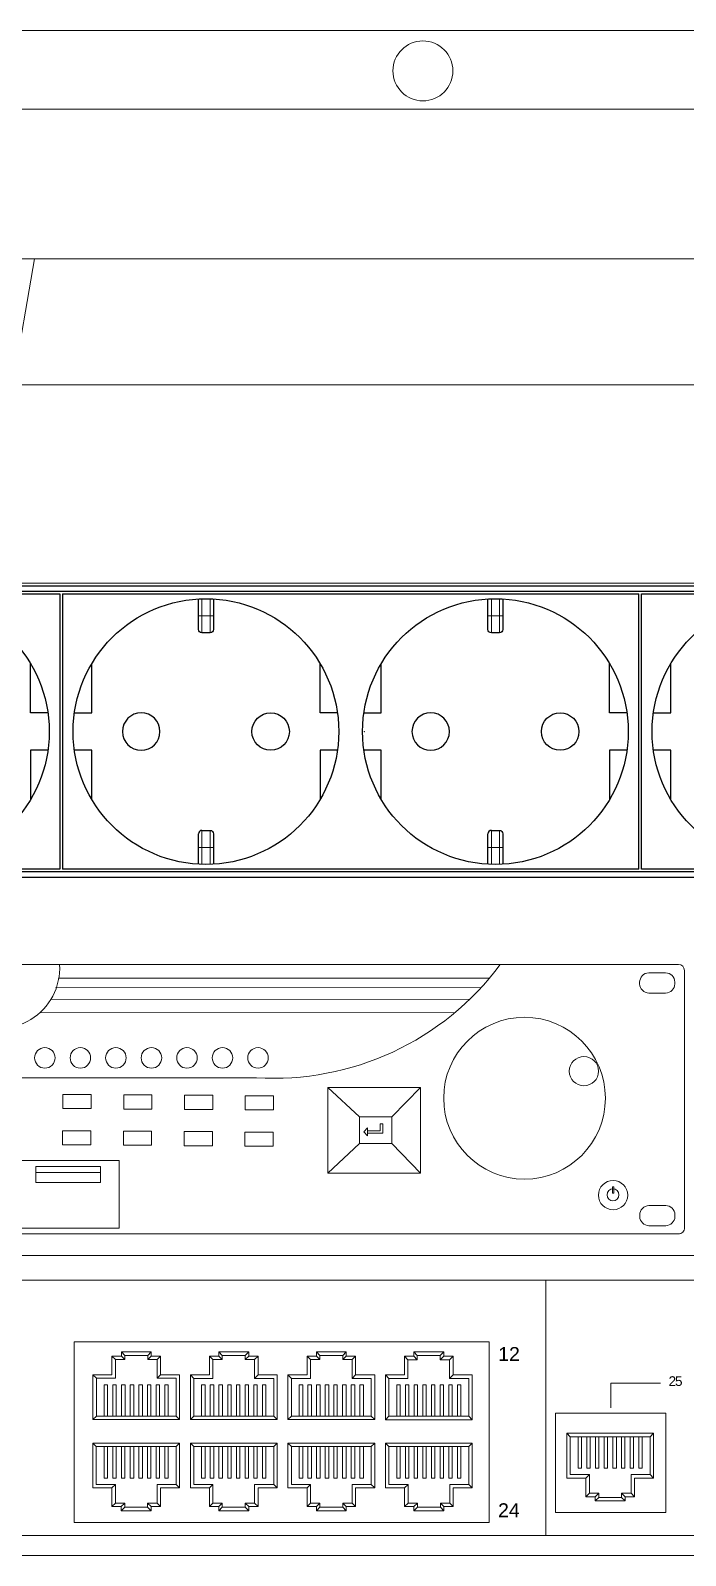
# Model space of a CAD drawing. Header units: millimetres. Extents: x 1256 to 2931, y 3298 to 3694.
# Drawn here: x 2752.99 to 2757.27, y 3416.41 to 3426.39 of the extents above; entities that cross this region are included whole.
import ezdxf

# ---------------------------------------------------------------- set-up
doc = ezdxf.new("R2010")
doc.units = ezdxf.units.MM
doc.layers.get('0').update_dxf_attribs({"color": 250, "lineweight": 5})
for name, color, linetype, lineweight in [('(B) 1U - NVR', 250, 'Continuous', 5), ('(C)1U - Gestion Cable', 250, 'Continuous', 5), ('Pantalla Rack', 250, 'Continuous', 5), ('Rack 1 - 2', 250, 'Continuous', 5)]:
    doc.layers.add(name, color=color, linetype=linetype, lineweight=lineweight)
doc.layers.add('Top$20', color=7, linetype='Continuous', true_color=0xffffff)
doc.styles.get("Standard").update_dxf_attribs({"font": 'Arial.ttf'})

# ---------------------------------------------------------------- blocks, each defined once
blk = doc.blocks.new('1U - Switch 24P RJ45')
at = {"layer": '(C)1U - Gestion Cable', "lineweight": 5}
blk.add_lwpolyline([(30869, -8639), (-614, -8639, -0.414214), (-963, -8290), (-963, -5939, -0.414214), (-614, -5591), (32726, -5591)], format="xyb", dxfattribs=at)
at = {"lineweight": 5}
for p, q in [((2582, -5839), (17329, -5839)), ((17329, -5839), (17329, -8437)), ((17329, -5839), (27196, -5839)), ((12919, -6803), (12919, -6613)), ((12955, -6648), (12919, -6613)), ((12919, -6613), (13015, -6613)), ((12955, -6838), (12955, -6648)), ((12955, -6648), (13050, -6648)), ((13318, -6570), (13015, -6570)), ((13015, -6613), (13015, -6570)), ((13050, -6605), (13015, -6570)), ((13050, -6648), (13015, -6613)), ((13050, -6648), (13050, -6605)), ((13283, -6605), (13050, -6605)), ((13283, -6605), (13318, -6570)), ((13283, -6648), (13283, -6605)), ((13283, -6648), (13318, -6613)), ((13378, -6648), (13283, -6648)), ((13318, -6613), (13318, -6570)), ((13413, -6613), (13318, -6613)), ((13378, -6648), (13413, -6613)), ((13378, -6838), (13378, -6648)), ((13413, -6803), (13413, -6613)), ((13910, -6803), (13910, -6613)), ((13946, -6648), (13910, -6613)), ((13910, -6613), (14006, -6613)), ((13946, -6839), (13946, -6648)), ((13946, -6648), (14041, -6648)), ((14309, -6570), (14006, -6570)), ((14006, -6613), (14006, -6570)), ((14041, -6605), (14006, -6570)), ((14041, -6648), (14006, -6613)), ((14041, -6648), (14041, -6605)), ((14274, -6605), (14041, -6605)), ((14274, -6605), (14309, -6570)), ((14274, -6648), (14274, -6605)), ((14274, -6648), (14309, -6613)), ((14369, -6648), (14274, -6648)), ((14309, -6613), (14309, -6570)), ((14404, -6613), (14309, -6613)), ((14369, -6648), (14404, -6613)), ((14369, -6839), (14369, -6648)), ((14404, -6803), (14404, -6613)), ((14902, -6803), (14902, -6613)), ((14937, -6648), (14902, -6613)), ((14902, -6613), (14997, -6613)), ((14937, -6839), (14937, -6648)), ((14937, -6648), (15032, -6648)), ((15300, -6570), (14997, -6570)), ((14997, -6613), (14997, -6570)), ((15032, -6605), (14997, -6570)), ((15032, -6648), (14997, -6613)), ((15032, -6648), (15032, -6605)), ((15265, -6605), (15032, -6605)), ((15265, -6605), (15300, -6570)), ((15265, -6648), (15265, -6605)), ((15265, -6648), (15300, -6613)), ((15360, -6648), (15265, -6648)), ((15300, -6613), (15300, -6570)), ((15396, -6613), (15300, -6613)), ((15360, -6648), (15396, -6613)), ((15360, -6839), (15360, -6648)), ((15396, -6803), (15396, -6613)), ((15893, -6804), (15893, -6613)), ((15928, -6649), (15893, -6613)), ((15893, -6613), (15988, -6613)), ((15928, -6839), (15928, -6649)), ((15928, -6649), (16023, -6649)), ((16291, -6570), (15988, -6570)), ((15988, -6613), (15988, -6570)), ((16023, -6606), (15988, -6570)), ((16023, -6649), (15988, -6613)), ((16023, -6649), (16023, -6606)), ((16256, -6606), (16023, -6606)), ((16256, -6606), (16291, -6570)), ((16256, -6649), (16256, -6606)), ((16256, -6649), (16291, -6613)), ((16351, -6649), (16256, -6649)), ((16291, -6613), (16291, -6570)), ((16387, -6613), (16291, -6613)), ((16351, -6649), (16387, -6613)), ((16351, -6839), (16351, -6649)), ((16387, -6804), (16387, -6613)), ((12725, -7258), (12725, -6803)), ((12725, -6803), (12919, -6803)), ((12761, -6838), (12725, -6803)), ((13378, -6838), (13413, -6803)), ((13607, -6803), (13413, -6803)), ((13607, -7258), (13607, -6803)), ((13716, -7258), (13716, -6803)), ((13716, -6803), (13910, -6803)), ((13752, -6839), (13716, -6803)), ((14369, -6839), (14404, -6803)), ((14598, -6803), (14404, -6803)), ((14598, -7258), (14598, -6803)), ((14708, -7258), (14708, -6803)), ((14708, -6803), (14902, -6803)), ((14743, -6839), (14708, -6803)), ((15360, -6839), (15396, -6803)), ((15590, -6803), (15396, -6803)), ((15590, -7258), (15590, -6803)), ((15699, -7259), (15699, -6804)), ((15699, -6804), (15893, -6804)), ((15734, -6839), (15699, -6804)), ((16351, -6839), (16387, -6804)), ((16581, -6804), (16387, -6804)), ((16581, -7259), (16581, -6804)), ((12761, -7223), (12761, -6838)), ((12955, -6838), (12761, -6838)), ((12840, -7223), (12840, -6903)), ((12875, -6903), (12840, -6903)), ((12875, -7223), (12875, -6903)), ((12928, -7223), (12928, -6903)), ((12963, -6903), (12928, -6903)), ((12963, -7223), (12963, -6903)), ((13016, -7223), (13016, -6903)), ((13052, -6903), (13016, -6903)), ((13052, -7223), (13052, -6903)), ((13104, -7223), (13104, -6903)), ((13140, -6903), (13104, -6903)), ((13140, -7223), (13140, -6903)), ((13193, -7223), (13193, -6903)), ((13228, -6903), (13193, -6903)), ((13228, -7223), (13228, -6903)), ((13281, -7223), (13281, -6903)), ((13316, -6903), (13281, -6903)), ((13316, -7223), (13316, -6903)), ((13369, -7223), (13369, -6903)), ((13404, -6903), (13369, -6903)), ((13378, -6838), (13572, -6838)), ((13404, -7223), (13404, -6903)), ((13457, -6903), (13492, -6903)), ((13457, -7223), (13457, -6903)), ((13492, -7223), (13492, -6903)), ((13572, -7223), (13572, -6838)), ((13752, -7223), (13752, -6839)), ((13946, -6839), (13752, -6839)), ((13831, -7223), (13831, -6903)), ((13866, -6903), (13831, -6903)), ((13866, -7223), (13866, -6903)), ((13919, -7223), (13919, -6903)), ((13955, -6903), (13919, -6903)), ((13955, -7223), (13955, -6903)), ((14007, -7223), (14007, -6903)), ((14043, -6903), (14007, -6903)), ((14043, -7223), (14043, -6903)), ((14096, -7223), (14096, -6903)), ((14131, -6903), (14096, -6903)), ((14131, -7223), (14131, -6903)), ((14184, -7223), (14184, -6903)), ((14219, -6903), (14184, -6903)), ((14219, -7223), (14219, -6903)), ((14272, -7223), (14272, -6903)), ((14307, -6903), (14272, -6903)), ((14307, -7223), (14307, -6903)), ((14360, -7223), (14360, -6903)), ((14395, -6903), (14360, -6903)), ((14369, -6839), (14563, -6839)), ((14395, -7223), (14395, -6903)), ((14448, -6903), (14484, -6903)), ((14448, -7223), (14448, -6903)), ((14484, -7223), (14484, -6903)), ((14563, -7223), (14563, -6839)), ((14743, -7223), (14743, -6839)), ((14937, -6839), (14743, -6839)), ((14822, -7223), (14822, -6903)), ((14858, -6903), (14822, -6903)), ((14858, -7223), (14858, -6903)), ((14910, -7223), (14910, -6903)), ((14946, -6903), (14910, -6903)), ((14946, -7224), (14946, -6903)), ((14999, -7223), (14999, -6903)), ((15034, -6903), (14999, -6903)), ((15034, -7223), (15034, -6903)), ((15087, -7223), (15087, -6903)), ((15122, -6903), (15087, -6903)), ((15122, -7223), (15122, -6903)), ((15175, -7223), (15175, -6903)), ((15210, -6903), (15175, -6903)), ((15210, -7223), (15210, -6903)), ((15263, -7223), (15263, -6903)), ((15299, -6903), (15263, -6903)), ((15299, -7224), (15299, -6903)), ((15351, -7223), (15351, -6903)), ((15387, -6903), (15351, -6903)), ((15360, -6839), (15554, -6839)), ((15387, -7223), (15387, -6903)), ((15440, -6903), (15475, -6903)), ((15440, -7223), (15440, -6903)), ((15475, -7223), (15475, -6903)), ((15554, -7223), (15554, -6839)), ((15734, -7224), (15734, -6839)), ((15928, -6839), (15734, -6839)), ((15814, -7224), (15814, -6903)), ((15849, -6903), (15814, -6903)), ((15849, -7224), (15849, -6903)), ((15902, -7224), (15902, -6903)), ((15937, -6903), (15902, -6903)), ((15937, -7224), (15937, -6903)), ((15990, -7224), (15990, -6903)), ((16025, -6903), (15990, -6903)), ((16025, -7224), (16025, -6903)), ((16078, -7224), (16078, -6903)), ((16113, -6903), (16078, -6903)), ((16113, -7224), (16113, -6903)), ((16166, -7224), (16166, -6903)), ((16202, -6903), (16166, -6903)), ((16202, -7224), (16202, -6903)), ((16254, -7224), (16254, -6903)), ((16290, -6903), (16254, -6903)), ((16290, -7224), (16290, -6903)), ((16343, -7224), (16343, -6903)), ((16378, -6903), (16343, -6903)), ((16351, -6839), (16545, -6839)), ((16378, -7224), (16378, -6903)), ((16431, -6903), (16466, -6903)), ((16431, -7224), (16431, -6903)), ((16466, -7224), (16466, -6903)), ((16545, -7224), (16545, -6839)), ((17990, -7137), (17990, -6887)), ((17990, -6887), (18495, -6887)), ((12725, -7258), (12761, -7223)), ((13607, -7258), (12725, -7258)), ((12725, -7258), (13166, -7258)), ((13572, -7223), (12761, -7223)), ((13607, -7258), (13572, -7223)), ((13716, -7258), (13752, -7223)), ((14598, -7258), (13716, -7258)), ((13716, -7258), (14157, -7258)), ((14563, -7223), (13752, -7223)), ((14598, -7258), (14563, -7223)), ((14708, -7258), (14743, -7223)), ((15590, -7258), (14708, -7258)), ((14708, -7258), (15149, -7258)), ((15554, -7223), (14743, -7223)), ((15590, -7258), (15554, -7223)), ((15699, -7259), (15734, -7224)), ((16581, -7259), (15699, -7259)), ((15699, -7259), (16140, -7259)), ((16545, -7224), (15734, -7224)), ((16581, -7259), (16545, -7224)), ((17543, -7396), (18425, -7396)), ((17543, -7396), (17543, -7851)), ((17543, -7396), (17578, -7431)), ((17578, -7431), (18390, -7431)), ((17578, -7431), (17578, -7816)), ((17658, -7431), (17658, -7751)), ((17693, -7431), (17693, -7751)), ((17746, -7431), (17746, -7751)), ((17781, -7431), (17781, -7751)), ((17834, -7431), (17834, -7751)), ((17869, -7431), (17869, -7751)), ((17922, -7431), (17922, -7751)), ((17957, -7431), (17957, -7751)), ((18425, -7396), (17984, -7396)), ((18010, -7431), (18010, -7751)), ((18046, -7431), (18046, -7751)), ((18099, -7431), (18099, -7751)), ((18134, -7431), (18134, -7751)), ((18187, -7431), (18187, -7751)), ((18222, -7431), (18222, -7751)), ((18275, -7431), (18275, -7751)), ((18310, -7431), (18310, -7751)), ((18425, -7396), (18390, -7431)), ((18390, -7431), (18390, -7816)), ((18425, -7396), (18425, -7851)), ((12725, -7496), (13607, -7496)), ((12725, -7496), (12725, -7951)), ((12725, -7496), (12760, -7531)), ((12760, -7531), (13572, -7531)), ((12760, -7531), (12760, -7916)), ((12840, -7531), (12840, -7851)), ((12875, -7531), (12875, -7851)), ((12928, -7531), (12928, -7851)), ((12963, -7531), (12963, -7851)), ((13016, -7531), (13016, -7851)), ((13051, -7531), (13051, -7851)), ((13104, -7531), (13104, -7851)), ((13140, -7531), (13140, -7851)), ((13607, -7496), (13166, -7496)), ((13192, -7531), (13192, -7851)), ((13228, -7531), (13228, -7851)), ((13281, -7531), (13281, -7851)), ((13316, -7531), (13316, -7851)), ((13369, -7531), (13369, -7851)), ((13404, -7531), (13404, -7851)), ((13457, -7531), (13457, -7851)), ((13492, -7531), (13492, -7851)), ((13607, -7496), (13572, -7531)), ((13572, -7531), (13572, -7916)), ((13607, -7496), (13607, -7951)), ((13716, -7496), (14598, -7496)), ((13716, -7496), (13716, -7951)), ((13716, -7496), (13752, -7531)), ((13752, -7531), (14563, -7531)), ((13752, -7531), (13752, -7916)), ((13831, -7531), (13831, -7851)), ((13866, -7531), (13866, -7851)), ((13919, -7531), (13919, -7851)), ((13955, -7531), (13955, -7851)), ((14007, -7531), (14007, -7851)), ((14043, -7531), (14043, -7851)), ((14096, -7531), (14096, -7851)), ((14131, -7531), (14131, -7851)), ((14598, -7496), (14157, -7496)), ((14184, -7531), (14184, -7851)), ((14219, -7531), (14219, -7851)), ((14272, -7531), (14272, -7851)), ((14307, -7531), (14307, -7851)), ((14360, -7531), (14360, -7851)), ((14395, -7531), (14395, -7851)), ((14448, -7531), (14448, -7851)), ((14484, -7531), (14484, -7851)), ((14598, -7496), (14563, -7531)), ((14563, -7531), (14563, -7916)), ((14598, -7496), (14598, -7951)), ((14708, -7496), (15590, -7496)), ((14708, -7496), (14708, -7951)), ((14708, -7496), (14743, -7531)), ((14743, -7531), (15554, -7531)), ((14743, -7531), (14743, -7916)), ((14822, -7531), (14822, -7851)), ((14858, -7531), (14858, -7851)), ((14910, -7531), (14910, -7851)), ((14946, -7531), (14946, -7851)), ((14999, -7531), (14999, -7851)), ((15034, -7531), (15034, -7851)), ((15087, -7531), (15087, -7851)), ((15122, -7531), (15122, -7851)), ((15590, -7496), (15149, -7496)), ((15175, -7531), (15175, -7851)), ((15210, -7531), (15210, -7851)), ((15263, -7531), (15263, -7851)), ((15299, -7531), (15299, -7851)), ((15351, -7531), (15351, -7851)), ((15387, -7531), (15387, -7851)), ((15440, -7531), (15440, -7851)), ((15475, -7531), (15475, -7851)), ((15590, -7496), (15554, -7531)), ((15554, -7531), (15554, -7916)), ((15590, -7496), (15590, -7951)), ((15699, -7496), (16581, -7496)), ((15699, -7496), (15699, -7951)), ((15699, -7496), (15735, -7531)), ((15735, -7531), (16546, -7531)), ((15735, -7531), (15735, -7916)), ((15814, -7531), (15814, -7851)), ((15849, -7531), (15849, -7851)), ((15902, -7531), (15902, -7851)), ((15937, -7531), (15937, -7851)), ((15990, -7531), (15990, -7851)), ((16026, -7531), (16026, -7851)), ((16079, -7531), (16079, -7851)), ((16114, -7531), (16114, -7851)), ((16581, -7496), (16140, -7496)), ((16167, -7531), (16167, -7851)), ((16202, -7531), (16202, -7851)), ((16255, -7531), (16255, -7851)), ((16290, -7531), (16290, -7851)), ((16343, -7531), (16343, -7851)), ((16378, -7531), (16378, -7851)), ((16431, -7531), (16431, -7851)), ((16467, -7531), (16467, -7851)), ((16581, -7496), (16546, -7531)), ((16546, -7531), (16546, -7916)), ((16581, -7496), (16581, -7951)), ((12875, -7851), (12840, -7851)), ((12928, -7851), (12963, -7851)), ((13016, -7851), (13051, -7851)), ((13104, -7851), (13140, -7851)), ((13192, -7851), (13228, -7851)), ((13281, -7851), (13316, -7851)), ((13369, -7851), (13404, -7851)), ((13457, -7851), (13492, -7851)), ((13866, -7851), (13831, -7851)), ((13919, -7851), (13955, -7851)), ((14007, -7851), (14043, -7851)), ((14096, -7851), (14131, -7851)), ((14184, -7851), (14219, -7851)), ((14272, -7851), (14307, -7851)), ((14360, -7851), (14395, -7851)), ((14448, -7851), (14484, -7851)), ((14858, -7851), (14822, -7851)), ((14910, -7851), (14946, -7851)), ((14999, -7851), (15034, -7851)), ((15087, -7851), (15122, -7851)), ((15175, -7851), (15210, -7851)), ((15263, -7851), (15299, -7851)), ((15351, -7851), (15387, -7851)), ((15440, -7851), (15475, -7851)), ((15849, -7851), (15814, -7851)), ((15902, -7851), (15937, -7851)), ((15990, -7851), (16026, -7851)), ((16079, -7851), (16114, -7851)), ((16167, -7851), (16202, -7851)), ((16255, -7851), (16290, -7851)), ((16343, -7851), (16378, -7851)), ((16431, -7851), (16467, -7851)), ((17543, -7851), (17737, -7851)), ((17772, -7816), (17578, -7816)), ((17693, -7751), (17658, -7751)), ((17772, -7816), (17737, -7851)), ((17737, -7851), (17737, -8042)), ((17746, -7751), (17781, -7751)), ((17772, -7816), (17772, -8006)), ((17834, -7751), (17869, -7751)), ((17922, -7751), (17957, -7751)), ((18010, -7751), (18046, -7751)), ((18099, -7751), (18134, -7751)), ((18187, -7751), (18222, -7751)), ((18196, -7816), (18390, -7816)), ((18196, -7816), (18196, -8006)), ((18425, -7851), (18231, -7851)), ((18231, -7851), (18231, -8042)), ((18275, -7751), (18310, -7751)), ((18390, -7816), (18425, -7851)), ((12725, -7951), (12919, -7951)), ((12954, -7916), (12760, -7916)), ((12954, -7916), (12919, -7951)), ((12919, -7951), (12919, -8142)), ((12954, -7916), (12954, -8106)), ((13378, -7916), (13572, -7916)), ((13378, -7916), (13378, -8106)), ((13607, -7951), (13413, -7951)), ((13413, -7951), (13413, -8142)), ((13572, -7916), (13607, -7951)), ((13716, -7951), (13910, -7951)), ((13946, -7916), (13752, -7916)), ((13946, -7916), (13910, -7951)), ((13910, -7951), (13910, -8142)), ((13946, -7916), (13946, -8106)), ((14369, -7916), (14563, -7916)), ((14369, -7916), (14369, -8106)), ((14598, -7951), (14404, -7951)), ((14404, -7951), (14404, -8142)), ((14563, -7916), (14598, -7951)), ((14708, -7951), (14902, -7951)), ((14937, -7916), (14743, -7916)), ((14937, -7916), (14902, -7951)), ((14902, -7951), (14902, -8142)), ((14937, -7916), (14937, -8106)), ((15360, -7916), (15554, -7916)), ((15360, -7916), (15360, -8106)), ((15590, -7951), (15396, -7951)), ((15396, -7951), (15396, -8142)), ((15554, -7916), (15590, -7951)), ((15699, -7951), (15893, -7951)), ((15929, -7916), (15735, -7916)), ((15929, -7916), (15893, -7951)), ((15893, -7951), (15893, -8142)), ((15929, -7916), (15929, -8106)), ((16352, -7916), (16546, -7916)), ((16352, -7916), (16352, -8106)), ((16581, -7951), (16387, -7951)), ((16387, -7951), (16387, -8142)), ((16546, -7916), (16581, -7951)), ((17772, -8006), (17737, -8042)), ((17737, -8042), (17832, -8042)), ((17772, -8006), (17868, -8006)), ((17868, -8006), (17832, -8042)), ((17832, -8042), (17832, -8084)), ((17868, -8049), (17832, -8084)), ((17868, -8006), (17868, -8049)), ((17868, -8049), (18100, -8049)), ((18100, -8006), (18136, -8042)), ((18196, -8006), (18100, -8006)), ((18100, -8006), (18100, -8049)), ((18100, -8049), (18136, -8084)), ((18231, -8042), (18136, -8042)), ((18136, -8042), (18136, -8084)), ((18196, -8006), (18231, -8042)), ((12954, -8106), (12919, -8142)), ((12919, -8142), (13014, -8142)), ((12954, -8106), (13050, -8106)), ((13050, -8106), (13014, -8142)), ((13014, -8142), (13014, -8184)), ((13050, -8149), (13014, -8184)), ((13014, -8184), (13318, -8184)), ((13050, -8106), (13050, -8149)), ((13050, -8149), (13282, -8149)), ((13282, -8106), (13318, -8142)), ((13378, -8106), (13282, -8106)), ((13282, -8106), (13282, -8149)), ((13282, -8149), (13318, -8184)), ((13413, -8142), (13318, -8142)), ((13318, -8142), (13318, -8184)), ((13378, -8106), (13413, -8142)), ((13946, -8106), (13910, -8142)), ((13910, -8142), (14006, -8142)), ((13946, -8106), (14041, -8106)), ((14041, -8106), (14006, -8142)), ((14006, -8142), (14006, -8184)), ((14041, -8149), (14006, -8184)), ((14006, -8184), (14309, -8184)), ((14041, -8106), (14041, -8149)), ((14041, -8149), (14274, -8149)), ((14274, -8106), (14309, -8142)), ((14369, -8106), (14274, -8106)), ((14274, -8106), (14274, -8149)), ((14274, -8149), (14309, -8184)), ((14404, -8142), (14309, -8142)), ((14309, -8142), (14309, -8184)), ((14369, -8106), (14404, -8142)), ((14937, -8106), (14902, -8142)), ((14902, -8142), (14997, -8142)), ((14937, -8106), (15032, -8106)), ((15032, -8106), (14997, -8142)), ((14997, -8142), (14997, -8184)), ((15032, -8149), (14997, -8184)), ((14997, -8184), (15300, -8184)), ((15032, -8106), (15032, -8149)), ((15032, -8149), (15265, -8149)), ((15265, -8106), (15300, -8142)), ((15360, -8106), (15265, -8106)), ((15265, -8106), (15265, -8149)), ((15265, -8149), (15300, -8184)), ((15396, -8142), (15300, -8142)), ((15300, -8142), (15300, -8184)), ((15360, -8106), (15396, -8142)), ((15929, -8106), (15893, -8142)), ((15893, -8142), (15989, -8142)), ((15929, -8106), (16024, -8106)), ((16024, -8106), (15989, -8142)), ((15989, -8142), (15989, -8184)), ((16024, -8149), (15989, -8184)), ((15989, -8184), (16292, -8184)), ((16024, -8106), (16024, -8149)), ((16024, -8149), (16257, -8149)), ((16257, -8106), (16292, -8142)), ((16352, -8106), (16257, -8106)), ((16257, -8106), (16257, -8149)), ((16257, -8149), (16292, -8184)), ((16387, -8142), (16292, -8142)), ((16292, -8142), (16292, -8184)), ((16352, -8106), (16387, -8142)), ((17832, -8084), (18136, -8084)), ((17329, -8437), (2582, -8437)), ((17329, -8437), (27196, -8437))]:
    blk.add_line(p, q, dxfattribs=at)
for points in [[(12536, -6468), (16755, -6468), (16755, -8303), (12536, -8303)], [(17426, -7191), (18549, -7191), (18549, -8202), (17426, -8202)]]:
    blk.add_lwpolyline(points, close=True, dxfattribs=at)
at = {"lineweight": 5, "width": 227.15, "attachment_point": 1}
for s, insert, char_height in [('{\\fArial|b0|i0|c0|p34;12}', (16846, -6520), 141.1), ('{\\fArial|b0|i0|c204|p34;\\T0.8;25}', (18577, -6817), 98.77), ('{\\fArial|b0|i0|c0|p34;24}', (16844, -8108), 141.1)]:
    blk.add_mtext(s, dxfattribs=dict(at, insert=insert, char_height=char_height))
blk = doc.blocks.new('MONITOR FRONTAL')
at = {"color": 250}
for p, q in [((-0.2325, 0.07885), (0.2325, 0.07885)), ((-0.25, 0.06135), (0.25, 0.06135)), ((0.23333, 0.02802), (-0.23333, 0.02802)), ((-0.0913, 0), (-0.08647, 0.02802)), ((-0.08647, 0.02802), (0.08647, 0.02802)), ((-0.0913, 0), (0.0913, 0)), ((-0.0913, 0), (0.0913, 0))]:
    blk.add_line(p, q, dxfattribs=at)
blk.add_circle((0, 0.06986), 0.00667, dxfattribs=at)

msp = doc.modelspace()

# ---------------------------------------------------------------- linework, layer by layer
at = {"layer": '(B) 1U - NVR', "color": 0}
for p, q in [((2753.168, 3420.1911), (2755.991, 3420.1915)), ((2753.1169, 3420.0521), (2755.8607, 3420.0525)), ((2753.1496, 3420.1283), (2755.9354, 3420.1287)), ((2753.0461, 3419.9649), (2755.7634, 3419.9653)), ((2747.6064, 3419.5397), (2754.4647, 3419.5388)), ((2754.9328, 3419.4763), (2755.139, 3419.4763)), ((2754.9328, 3419.4763), (2755.139, 3419.283)), ((2755.3516, 3419.283), (2755.5384, 3419.4763)), ((2755.2742, 3419.1928), (2755.2742, 3419.2374)), ((2755.2742, 3419.2374), (2755.2922, 3419.2374)), ((2755.2923, 3419.177), (2755.2922, 3419.2374)), ((2755.1682, 3419.1853), (2755.1916, 3419.2108)), ((2755.1916, 3419.1583), (2755.1682, 3419.1852)), ((2755.1916, 3419.2108), (2755.1916, 3419.1583)), ((2755.1916, 3419.1927), (2755.2742, 3419.1928)), ((2755.1916, 3419.1772), (2755.2923, 3419.177)), ((2755.139, 3419.109), (2754.9328, 3418.9158)), ((2755.3516, 3419.109), (2755.5384, 3418.9158))]:
    msp.add_line(p, q, dxfattribs=at)
at = {"layer": '(B) 1U - NVR', "color": 5}
msp.add_line((2757.2669, 3419.359), (2757.2663, 3419.4393), dxfattribs=at)
at = {"layer": '(B) 1U - NVR'}
for points in [[(2757.2663, 3419.4391, -0.004607), (2757.2663, 3419.4398), (2757.2663, 3419.4398), (2757.2663, 3420.2405, 0.414021), (2757.2263, 3420.2806), (2757.2263, 3420.2806), (2747.6458, 3420.2806, 0.457803), (2747.6058, 3420.2405), (2747.6058, 3420.2405), (2747.6058, 3419.4378)], [(2757.0331, 3420.2255), (2757.0331, 3420.2255), (2757.1432, 3420.2255, -0.401538), (2757.2032, 3420.1655), (2757.2032, 3420.1655), (2757.2032, 3420.1534, -0.401538), (2757.1432, 3420.0934), (2757.1432, 3420.0934), (2757.0331, 3420.0934, -0.401538), (2756.973, 3420.1534), (2756.973, 3420.1534), (2756.973, 3420.1635, -0.409645), (2757.0331, 3420.2255), (2757.0331, 3420.2255)], [(2747.6464, 3418.5179), (2757.2269, 3418.5179), (2757.2269, 3418.5179), (2757.2269, 3418.5179, 0.41425), (2757.2669, 3418.5579), (2757.2669, 3418.5579), (2757.2669, 3419.3586, 0.002077), (2757.2669, 3419.359, 0.002077)], [(2757.0337, 3418.7031), (2757.0337, 3418.7031), (2757.1438, 3418.7031, -0.401538), (2757.2038, 3418.643), (2757.2038, 3418.643), (2757.2038, 3418.631, -0.401538), (2757.1438, 3418.5709), (2757.1438, 3418.5709), (2757.0337, 3418.5709, -0.401538), (2756.9736, 3418.631), (2756.9736, 3418.631), (2756.9736, 3418.641, -0.409645), (2757.0337, 3418.7031), (2757.0337, 3418.7031)]]:
    msp.add_lwpolyline(points, format="xyb", dxfattribs=at)
at = {"layer": '(B) 1U - NVR', "color": 0}
for points in [[(2754.9328, 3419.4763), (2755.5384, 3419.4763), (2755.5384, 3418.9158), (2754.9328, 3418.9158)], [(2753.199, 3419.4301), (2753.3841, 3419.4301), (2753.3841, 3419.3375), (2753.199, 3419.3375)], [(2753.5966, 3419.4272), (2753.7817, 3419.4272), (2753.7817, 3419.3346), (2753.5966, 3419.3346)], [(2753.9942, 3419.4243), (2754.1794, 3419.4243), (2754.1794, 3419.3317), (2753.9942, 3419.3317)], [(2754.3918, 3419.4213), (2754.577, 3419.4213), (2754.577, 3419.3287), (2754.3918, 3419.3287)], [(2755.139, 3419.283), (2755.3516, 3419.283), (2755.3516, 3419.109), (2755.139, 3419.109)], [(2753.1967, 3419.1927), (2753.3818, 3419.1927), (2753.3818, 3419.1001), (2753.1967, 3419.1001)], [(2753.5943, 3419.1898), (2753.7794, 3419.1898), (2753.7794, 3419.0972), (2753.5943, 3419.0972)], [(2753.9919, 3419.1869), (2754.1771, 3419.1869), (2754.1771, 3419.0943), (2753.9919, 3419.0943)], [(2754.3895, 3419.1839), (2754.5747, 3419.1839), (2754.5747, 3419.0914), (2754.3895, 3419.0914)], [(2752.0277, 3418.9987), (2753.5667, 3418.9987), (2753.5675, 3418.5545), (2752.0286, 3418.5545)], [(2753.021, 3418.9577), (2753.4443, 3418.9577), (2753.4443, 3418.8529), (2753.021, 3418.8529)], [(2753.0212, 3418.9576), (2753.445, 3418.9576), (2753.445, 3418.9188), (2753.0212, 3418.9188)], [(2756.7954, 3418.8255), (2756.8031, 3418.8255), (2756.8031, 3418.7839), (2756.7954, 3418.7839)]]:
    msp.add_lwpolyline(points, close=True, dxfattribs=at)
for centre, radius in [((2756.2197, 3419.4053), 0.5292), ((2753.0807, 3419.669), 0.0671), ((2753.3132, 3419.669), 0.0671), ((2753.5456, 3419.669), 0.0671), ((2753.7781, 3419.669), 0.0671), ((2754.0106, 3419.669), 0.0671), ((2754.243, 3419.669), 0.0671), ((2754.4755, 3419.669), 0.0671), ((2756.6085, 3419.5823), 0.0958), ((2756.7986, 3418.7731), 0.0391)]:
    msp.add_circle(centre, radius, dxfattribs=at)
at = {"layer": '(B) 1U - NVR'}
msp.add_circle((2756.799, 3418.771), 0.0958, dxfattribs=at)
at = {"layer": '(B) 1U - NVR', "color": 0}
for centre, radius, start, end in [((2752.7839, 3420.2568), 0.3937, 176.83301, 3.3746), ((2754.5782, 3421.3853), 1.8497, 266.48744, 323.29708)]:
    msp.add_arc(centre, radius, start, end, dxfattribs=at)
at = {"layer": 'Rack 1 - 2'}
for p, q in [((2767.4138, 3424.074), (2743.6957, 3424.074)), ((2743.6957, 3424.074), (2767.4138, 3424.074)), ((2759.2912, 3422.7752), (2745.3898, 3422.7752))]:
    msp.add_line(p, q, dxfattribs=at)
at = {"layer": 'Top$20', "color": 7, "linetype": 'Continuous', "lineweight": 25}
for p, q in [((2745.3976, 3422.7581), (2764.9446, 3422.7581)), ((2745.3976, 3422.7225), (2764.9446, 3422.7225)), ((2749.3398, 3422.7046), (2753.1785, 3422.7046)), ((2753.1785, 3422.7046), (2753.1785, 3420.9037)), ((2753.1963, 3422.7046), (2753.1963, 3420.9037)), ((2753.1963, 3422.7046), (2756.9675, 3422.7046)), ((2754.0856, 3422.562), (2754.0856, 3422.672)), ((2754.1837, 3422.672), (2754.1837, 3422.562)), ((2755.9802, 3422.562), (2755.9802, 3422.672)), ((2756.0782, 3422.672), (2756.0782, 3422.562)), ((2756.9675, 3420.9037), (2756.9675, 3422.7046)), ((2756.9854, 3422.7046), (2760.7566, 3422.7046)), ((2756.9854, 3420.9037), (2756.9854, 3422.7046)), ((2754.0856, 3422.4728), (2754.0856, 3422.562)), ((2754.1837, 3422.562), (2754.1837, 3422.4728)), ((2755.9802, 3422.4728), (2755.9802, 3422.562)), ((2756.0782, 3422.562), (2756.0782, 3422.4728)), ((2754.1614, 3422.4505), (2754.1079, 3422.4505)), ((2756.0559, 3422.4505), (2756.0025, 3422.4505)), ((2752.9868, 3421.9268), (2752.9868, 3422.2492)), ((2753.388, 3421.9268), (2753.388, 3422.2492)), ((2754.8813, 3421.9268), (2754.8813, 3422.2492)), ((2755.2825, 3421.9268), (2755.2825, 3422.2492)), ((2756.7759, 3421.9268), (2756.7759, 3422.2492)), ((2757.1771, 3421.9268), (2757.1771, 3422.2492)), ((2753.1007, 3421.9268), (2752.9868, 3421.9268)), ((2753.2741, 3421.9268), (2753.388, 3421.9268)), ((2754.9952, 3421.9268), (2754.8813, 3421.9268)), ((2755.1686, 3421.9268), (2755.2825, 3421.9268)), ((2756.8898, 3421.9268), (2756.7759, 3421.9268)), ((2757.0632, 3421.9268), (2757.1771, 3421.9268)), ((2753.1007, 3421.6816), (2752.9868, 3421.6816)), ((2752.9868, 3421.6816), (2752.9868, 3421.3591)), ((2753.388, 3421.6816), (2753.2741, 3421.6816)), ((2753.388, 3421.3591), (2753.388, 3421.6816)), ((2754.8813, 3421.6816), (2754.8813, 3421.3591)), ((2754.9952, 3421.6816), (2754.8813, 3421.6816)), ((2755.2825, 3421.6816), (2755.1686, 3421.6816)), ((2755.2825, 3421.3591), (2755.2825, 3421.6816)), ((2756.8898, 3421.6816), (2756.7759, 3421.6816)), ((2756.7759, 3421.6816), (2756.7759, 3421.3591)), ((2757.1771, 3421.6816), (2757.0632, 3421.6816)), ((2757.1771, 3421.3591), (2757.1771, 3421.6816)), ((2754.0856, 3421.0464), (2754.0856, 3421.1355)), ((2754.1079, 3421.1578), (2754.1614, 3421.1578)), ((2754.1837, 3421.1355), (2754.1837, 3421.0464)), ((2755.9802, 3421.0464), (2755.9802, 3421.1355)), ((2756.0025, 3421.1578), (2756.0559, 3421.1578)), ((2756.0782, 3421.1355), (2756.0782, 3421.0464)), ((2754.0856, 3420.9363), (2754.0856, 3421.0464)), ((2754.1837, 3421.0464), (2754.1837, 3420.9363)), ((2755.9802, 3420.9363), (2755.9802, 3421.0464)), ((2756.0782, 3421.0464), (2756.0782, 3420.9363)), ((2764.9446, 3420.8859), (2745.3976, 3420.8859)), ((2764.9446, 3420.8502), (2745.3976, 3420.8502)), ((2753.1785, 3420.9037), (2749.3398, 3420.9037)), ((2756.9675, 3420.9037), (2753.1963, 3420.9037)), ((2760.7566, 3420.9037), (2756.9854, 3420.9037))]:
    msp.add_line(p, q, dxfattribs=at)
at = {"layer": 'Top$20', "color": 7, "linetype": 'Continuous', "lineweight": 13}
for p, q in [((2754.1079, 3422.673), (2754.1079, 3422.562)), ((2754.1614, 3422.562), (2754.1614, 3422.673)), ((2756.0025, 3422.673), (2756.0025, 3422.562)), ((2756.0559, 3422.562), (2756.0559, 3422.673)), ((2754.1079, 3422.562), (2754.0856, 3422.562)), ((2754.1079, 3422.562), (2754.1079, 3422.4505)), ((2754.1079, 3422.562), (2754.1614, 3422.562)), ((2754.1837, 3422.562), (2754.1614, 3422.562)), ((2754.1614, 3422.4505), (2754.1614, 3422.562)), ((2756.0025, 3422.562), (2755.9802, 3422.562)), ((2756.0025, 3422.562), (2756.0559, 3422.562)), ((2756.0025, 3422.562), (2756.0025, 3422.4505)), ((2756.0559, 3422.4505), (2756.0559, 3422.562)), ((2756.0782, 3422.562), (2756.0559, 3422.562)), ((2754.1079, 3421.1578), (2754.1079, 3421.0464)), ((2754.1614, 3421.0464), (2754.1614, 3421.1578)), ((2756.0025, 3421.1578), (2756.0025, 3421.0464)), ((2756.0559, 3421.0464), (2756.0559, 3421.1578)), ((2754.1079, 3421.0464), (2754.0856, 3421.0464)), ((2754.1614, 3421.0464), (2754.1079, 3421.0464)), ((2754.1079, 3421.0464), (2754.1079, 3420.9353)), ((2754.1614, 3421.0464), (2754.1837, 3421.0464)), ((2754.1614, 3420.9353), (2754.1614, 3421.0464)), ((2756.0025, 3421.0464), (2755.9802, 3421.0464)), ((2756.0559, 3421.0464), (2756.0025, 3421.0464)), ((2756.0025, 3421.0464), (2756.0025, 3420.9353)), ((2756.0559, 3421.0464), (2756.0782, 3421.0464)), ((2756.0559, 3420.9353), (2756.0559, 3421.0464))]:
    msp.add_line(p, q, dxfattribs=at)
at = {"layer": 'Top$20', "color": 7, "linetype": 'Continuous', "lineweight": 25}
for centre, radius in [((2752.2402, 3421.8042), 0.8692), ((2754.1347, 3421.8042), 0.8692), ((2756.0292, 3421.8042), 0.8692), ((2757.9237, 3421.8042), 0.8692), ((2754.5582, 3421.8042), 0.1226), ((2756.4527, 3421.8042), 0.1226)]:
    msp.add_circle(centre, radius, dxfattribs=at)
at = {"layer": 'Top$20', "color": 7, "linetype": 'Continuous', "lineweight": 25, "extrusion": (0, 0, -1)}
for centre in [(-2753.7112, 3421.8042), (-2755.6057, 3421.8042)]:
    msp.add_circle(centre, 0.1226, dxfattribs=at)
for centre, start, end in [((-2754.1079, 3422.4728), 270, 0), ((-2754.1614, 3422.4728), 180, 270), ((-2756.0025, 3422.4728), 270, 0), ((-2756.0559, 3422.4728), 180, 270), ((-2754.1614, 3421.1355), 90, 180), ((-2756.0559, 3421.1355), 90, 180)]:
    msp.add_arc(centre, 0.0223, start, end, dxfattribs=at)
at = {"layer": 'Top$20', "color": 7, "linetype": 'Continuous', "lineweight": 25}
for centre in [(2754.1079, 3421.1355), (2756.0025, 3421.1355)]:
    msp.add_arc(centre, 0.0223, 90, 180, dxfattribs=at)
at = {"layer": 'Top$20', "color": 23, "linetype": 'Continuous', "lineweight": 18}
msp.add_point((2755.1711, 3421.8042), dxfattribs=at)
msp.add_point((2755.1711, 3421.8042), dxfattribs=at)

# ---------------------------------------------------------------- block references
at = {"xscale": 0.0006438068899838384, "yscale": 0.0006438068899838384, "zscale": 0.0006438068899838384}
msp.add_blockref('1U - Switch 24P RJ45', (2745.2023, 3421.9748), dxfattribs=at)
at = {"layer": 'Pantalla Rack', "xscale": 29.38901701983467, "yscale": 29.38901701983467, "zscale": 29.38901701983467}
msp.add_blockref('MONITOR FRONTAL', (2755.5547, 3424.074), dxfattribs=at)

doc.saveas('drawing.dxf')
